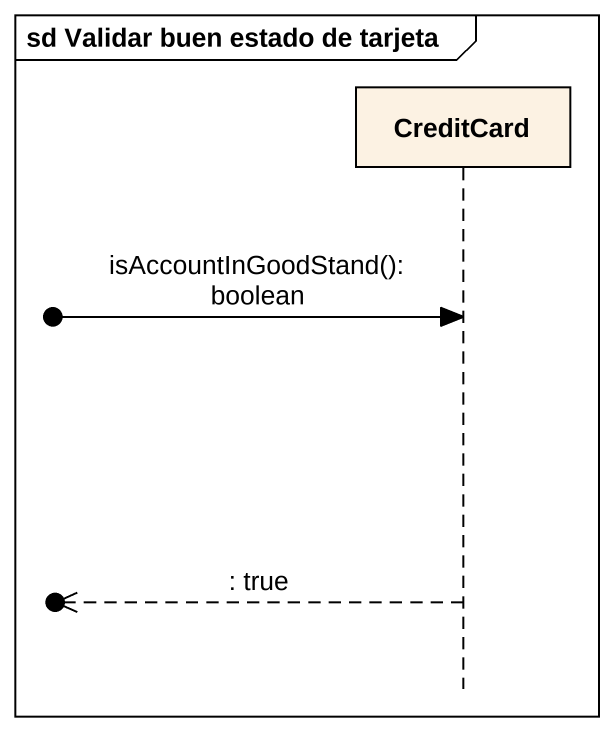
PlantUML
@startuml
mainframe sd Validar buen estado de tarjeta
hide footbox
participant CreditCard

[o-> CreditCard : isAccountInGoodStand(): boolean
[o<<-- CreditCard : : true
@enduml
